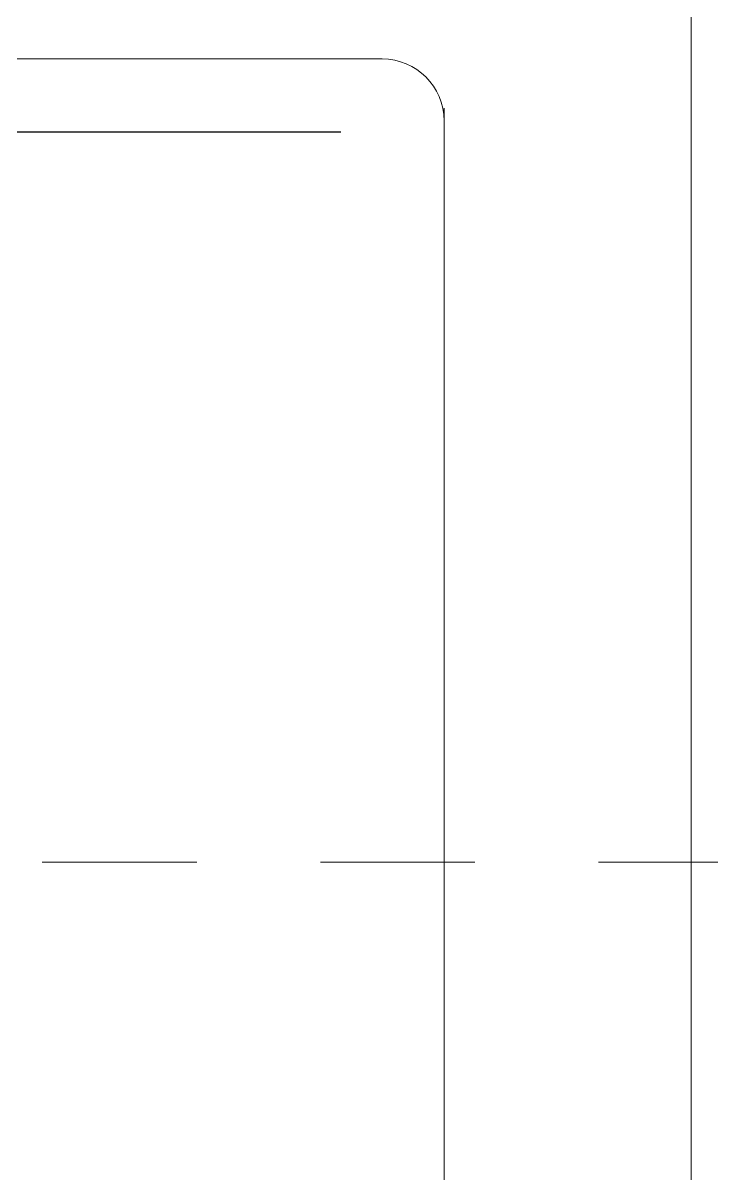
# Model space of a CAD drawing. Header units: metres. Extents: x 14 to 2416, y -346 to 476.
# Drawn here: x 148.036 to 148.593, y -149.179 to -148.249 of the extents above; entities that cross this region are included whole.
import ezdxf

# ---------------------------------------------------------------- set-up
doc = ezdxf.new("R2010")
doc.units = ezdxf.units.M
for name, pattern in [('0', [0]), ('HIDDEN2', [0.1875, 0.125, -0.0625]), ('STYLE_03', [0.5, 0.416656, -0.083344])]:
    doc.linetypes.add(name, pattern=pattern)
doc.layers.get('0').update_dxf_attribs({"linetype": '0', "lineweight": 20})
doc.layers.add('A-ANNO-TEXT', color=20, linetype='Continuous', lineweight=13)
doc.layers.add('A-WALL', color=250, linetype='Continuous', lineweight=20)
doc.layers.add('MAVA Luminarias', color=1, linetype='Continuous')
doc.layers.add('Techos 1', color=7, linetype='HIDDEN2', lineweight=9, true_color=0x42391a)

# ---------------------------------------------------------------- blocks, each defined once
blk = doc.blocks.new('PL BASE 2N NASAS 09')
at = {"layer": 'A-WALL'}
for p, q in [((174.14755, -23.86817), (174.14755, -20.60581)), ((171.94755, -21.56171), (173.89755, -21.56171)), ((173.94755, -21.60171), (173.94755, -23.86673))]:
    blk.add_line(p, q, dxfattribs=at)
blk.add_arc((173.89755, -21.61171), 0.05, 360, 90, dxfattribs=at)
at = {"layer": 'Techos 1'}
blk.add_line((163.94755, -22.21177), (176.09755, -22.21177), dxfattribs=at)
blk = doc.blocks.new('PL MUEBLES 2N NASAS 09')
blk.add_blockref('PL BASE 2N NASAS 09', (49.91428, 62.71701))
blk = doc.blocks.new('A$C595364de')
blk.add_blockref('PL MUEBLES 2N NASAS 09', (-199.56182, -36.6052))

msp = doc.modelspace()

# ---------------------------------------------------------------- linework, layer by layer
at = {"layer": 'MAVA Luminarias', "linetype": 'STYLE_03', "lineweight": 30}
msp.add_line((146.32662, -148.33626), (148.3778, -148.33697), dxfattribs=at)
msp.add_line((146.32662, -148.33626), (148.3778, -148.33697), dxfattribs=at)

# ---------------------------------------------------------------- block references
at = {"layer": 'A-ANNO-TEXT'}
msp.add_blockref('A$C595364de', (124.07662, -152.82804), dxfattribs=at)
msp.add_blockref('A$C595364de', (124.07662, -152.82804), dxfattribs=at)

doc.saveas('drawing.dxf')
